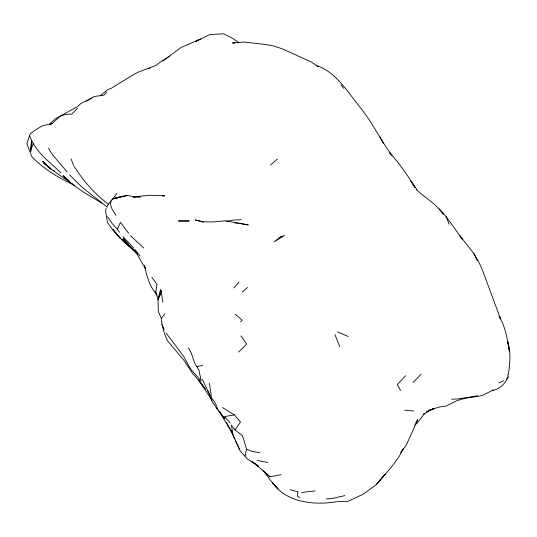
<?xml version="1.0" encoding="UTF-8"?>
<svg xmlns="http://www.w3.org/2000/svg" width="537" height="537" viewBox="0 0 537 537"><rect width="100%" height="100%" fill="white"/><g stroke="black" fill="none" stroke-linecap="round" stroke-linejoin="round"><path stroke-width="0.81" d="M508.331 374.578C509.915 363.556 511.177 352.534 507.693 341.646L509.438 351.487C507.431 339.431 505.445 326.858 499.121 316.165L500.571 318.985L482.682 270.809L479.481 263.452L473.869 253.545M106.044 208.39L105.601 211.048L107.487 222.385C114.764 233.79 124.712 243.1 135.344 251.343L125.054 242.831L121.691 239.435L137.311 253.618M234.931 438.803L233.32 436.272L231.366 425.069L234.938 429.909L242.462 435.635L246.577 449.247L245.241 454.738L245.953 456.014M161.362 290.671L160.409 289.886L158.032 299.022L158.281 311.272L161.342 318.481L161.966 324.536L164.403 333.343L167.403 340.579L184.782 361.394L192.212 373.027L198.945 380.713L205.315 389.13L198.703 379.948L211.927 400.233M31.025 151.36L30.622 150.904L31.67 140.667L33.24 143.433L30.669 150.978L31.67 140.667L29.783 136.069M160.409 289.886L161.154 291.255L158.026 299.317L160.449 294.068M119.63 232.393L117.328 229.232L120.416 222.352L128.645 233.353M160.456 293.961L158.032 299.022L155.153 291.135M415.806 422.894L417.739 419.572L406.381 444.891L400.931 452.376M112.253 199.851L116.71 193.515M507.787 374.719L508.076 377.034C505.116 383.532 499.86 389.432 492.402 390.379L493.208 390.05L481.77 395.715L465.948 398.139L461.397 399.286L456.685 400.756L446.052 406.073L439.212 407.046L429.197 410.328L433.708 408.677L427.304 411.423M400.911 452.248L403.522 448.429L399.159 456.437L391.151 467.418L375.799 485.005L363.24 494.147L347.607 501.498L337.659 501.538M234.938 429.909L240.509 422.048L234.354 414.879L222.613 407.59M106.937 206.409L111.918 199.516L110.333 203.308L111.676 208.363L115.925 215.404M161.342 318.481L164.765 313.823M506.633 378.887L508.076 377.034M376.665 484.246L385.063 474.231L379.196 481.152M233.796 287.946L239.086 282.086M405.697 375.705L397.259 384.546L400.575 390.453M240.677 321.697L242.14 320.146L235.179 314.192M413.168 382.438L421.001 374.296M77.529 108.313L71.716 114.166C63.01 113.609 54.855 117.791 49.498 124.55M238.629 352.077L246.644 344.076L240.905 335.907M106.776 92.27L103.836 95.203L94.284 96.472L86.135 101.352M50.324 124.443L52.458 123.403L60.117 116.093L77.422 106.662L80.865 103.54L91.793 98.009M414.806 425.062L418.095 422.109L424.606 413.315L423.357 414.275M242.341 292.054L247.544 287.436M270.547 164.899L277.454 159.093M100.6 95.425L107.843 89.504L111.313 88.263L133.606 74.583L137.962 72.253L156.005 65.433L159.972 62.326L169.873 56.096M162.845 60.943L181.117 47.457L200.415 39.026L195.824 41.315L209.745 34.61L223.721 33.771L232.172 38.067L238.757 42.557M423.619 414.45L428.835 410.765M498.799 382.935L503.632 380.82M426.324 411.825L433.708 408.677M127.625 195.428L112.669 198.958L116.871 197.522L127.625 195.428L134.847 197.106L140.526 197.2M112.669 198.958L123.47 196.039M52.458 123.403L42.195 125.893L34.086 130.88L30.159 133.961L26.85 143.762L31.77 156.495C43.524 169.182 58.842 177.848 74.314 185.272M344.861 495.591L333.108 498.309L326.274 498.98M255.196 463.874L270.057 476.856L281.126 474.634M188.346 348.097C192.77 353.38 192.655 360.864 196.764 366.549L202.664 365.496M336.9 501.672C314.138 505.438 286.731 502.874 272.286 482.575L278.038 488.905L272.192 482.508L263.271 470.828L270.057 476.856M234.354 414.879L224.459 416.618L230.319 423.015M315.078 490.939L301.666 492.463M226.151 221.311L233.434 220.096L241.147 219.653M133.236 196.884L150.387 195.24L164.684 195.824L162.322 195.911M451.637 399.266L458.82 398.843L477.729 395.843M148.293 68.427L149.89 68.461M133.277 196.998L134.847 197.106M234.931 222.942L237.435 223.117M404.723 410.214L413.544 410.986M234.837 43.195L232.387 42.947L243.818 42.027L265.191 44.417L273.387 45.9L282.489 48.907L311.648 62.138L318.293 66.863M238.267 223.177L248.269 224.922L225.124 220.821L213.323 221.922L203.362 221.841L195.179 219.969L203.53 222.123M259.72 452.718L252.424 451.442L246.577 449.247M257.149 460.41L267.755 462.464M237.267 42.423L238.905 42.779M290.02 489.657L298.028 491.858L297.37 495.987L299.733 497.685M337.753 331.96L348.211 336.511M316.555 65.581C333.128 71.059 342.955 85.255 353.118 98.352C359.515 106.655 366.207 114.75 371.671 123.718L385.788 146.675L391.486 154.743C400.454 164.792 407.966 176.062 415.054 187.487L410.926 181.029L417.061 189.91M102.399 203.375C88.686 195.246 74.227 187.494 63.265 175.7L69.192 180.969M53.465 170.531L54.808 171.37M258.109 466.015L252.088 461.585L258.378 466.284L247.168 458.786L240.388 451.181L230.36 429.513L232.299 432.997L219.123 411.282M72.676 184.211L49.746 168.269L42.678 161.234L50.961 169.074L43.752 163.221L50.854 168.631M107.192 207.101L81.584 186.802L69.548 174.827M255.25 463.753L258.378 466.284M108.635 204.375C94.787 194.186 83.376 180.942 74.16 166.463M143.715 247.993L130.578 235.77M416.215 189.373C424.955 198.059 436.541 203.751 443.166 214.478M137.438 253.686L131.699 248.349L123.268 238.502L131.699 248.349L137.881 254.612L129.934 246.335L136.807 253.753L145.238 268.299M391.486 154.743L389.453 152.589L391.956 155.253M123.007 236.575L133.787 248.228M61.037 173.089C51.572 163.409 39.966 155.576 33.24 143.433M117.328 229.232L112.119 223.452L107.494 216.559M439.32 208.933L446.052 216.545L462.726 239.683L459.41 235.186L473.802 253.417L477.46 260.7M134.827 249.329L140.083 255.968M67.132 171.941L52.928 155.253L48.417 148.319M220.908 413.49L224.849 418.847L218.351 410.691L212.196 401.844L208.181 391.56L202.342 379.303M341.109 84.927L343.593 88.316M157.119 295.095C149.548 286.792 146.823 275.884 144.292 265.271L145.379 268.245M151.897 277.475L156.938 284.194L155.797 292.101L156.529 293.544M219.626 411.517L220.485 412.832M217.008 408.039L218.203 409.906M166.202 333.202L183.728 356.467L189.084 366.549L191.984 370.651L201.14 380.867L198.932 370.1L196.764 366.549M226.359 422.371L232.299 432.997M209.45 394.124L210.236 395.561M379.518 136.237L383.452 143.439M216.673 406.153L214.189 401.508L211.457 397.83L209.497 383.351M207.718 390.58L209.101 393.413M161.966 324.536L164.161 329.329M235.313 440.192L239.603 449.818M446.052 216.545L449.086 224.07M334.94 334.564L339.76 346.68M71.112 158.932L73.65 165.49M116.871 197.522L117.032 198.18M161.154 291.255L162.879 302.17M280.348 236.864L274.273 241.825L284.395 235.568L280.348 236.864M189.205 220.982L178.573 220.989L189.205 220.982M120.523 238.636L113.059 229.588L120.523 238.636M217.317 408.503L216.411 407.12L217.317 408.503"/></g></svg>
